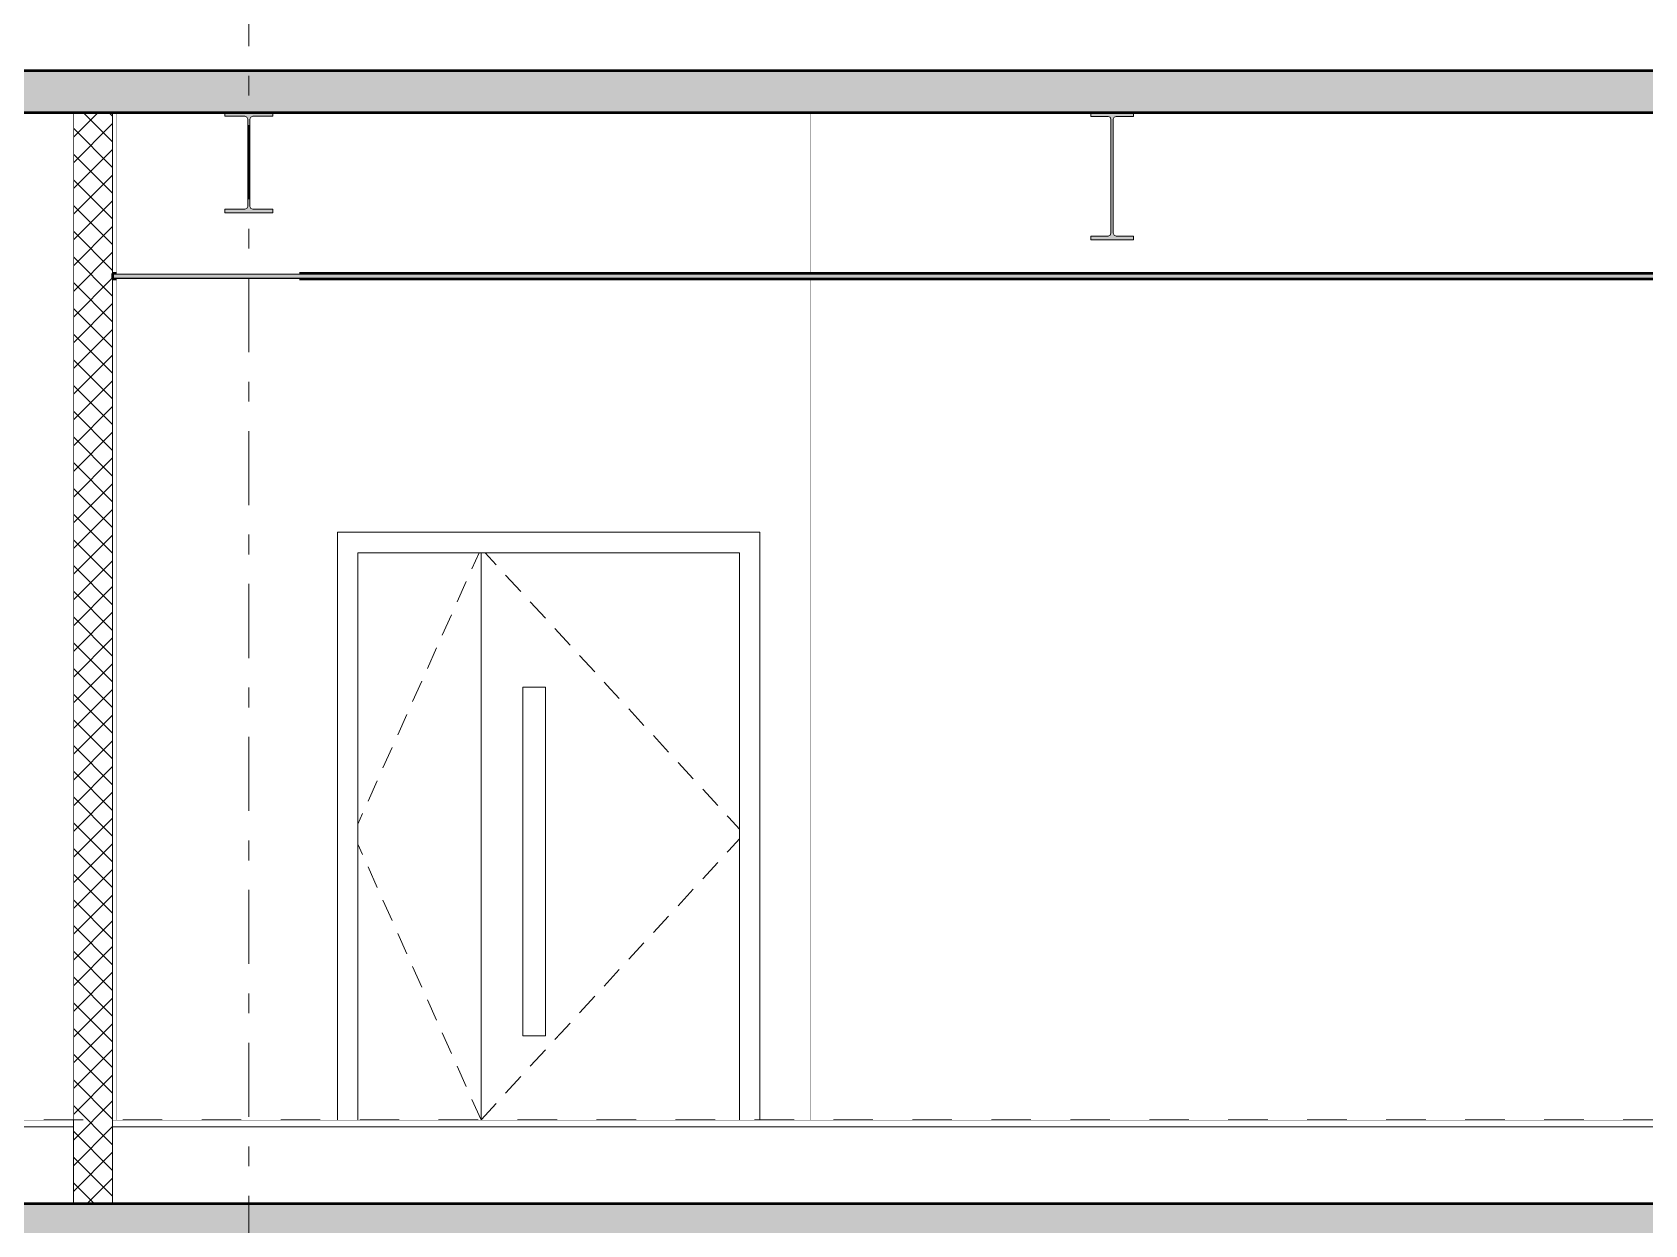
# Model space of a CAD drawing. Header units: millimetres. Extents: x -48147 to 1417267, y -496296 to 18123.
# Drawn here: x 1389794 to 1395557, y -483548 to -479285 of the extents above; entities that cross this region are included whole.
import ezdxf
from ezdxf.enums import TextEntityAlignment as Align

# ---------------------------------------------------------------- set-up
doc = ezdxf.new("R2010")
doc.units = ezdxf.units.MM
doc.header["$MEASUREMENT"] = 0
for name, pattern in [('Dashed', [2822.222233, 1411.111116, -1411.111116]), ('Double Dashed', [546.805537, 264.583325, -105.833328, 70.555556, -105.833328]), ('Wipeout_Contour', [1000, 0, -1000])]:
    doc.linetypes.add(name, pattern=pattern)
for name, color, linetype, lineweight, true_color in [('0_Pen_No__105', 7, 'Continuous', 15, 0xa6a6a6), ('A-230-M_FLOOR.IFC Import_Pen_No__109', 7, 'Continuous', 15, 0xa6a6a6), ('A-230-M_FLOOR.IFC Import_Pen_No__29', 7, 'Continuous', 50, 0x2a2a2a), ('New_A-15-MG_Structural_Grid_Phase_2_Pen_No__222', 7, 'Continuous', 13, 0x65af33), ('New_A-20-M_Ceiling_Pen_No__107', 7, 'Continuous', 15, 0xa6a6a6), ('New_A-20-M_Ceiling_Pen_No__29', 7, 'Continuous', 50, 0x2a2a2a), ('New_A-25-M_Wall_Int_Pen_No__107', 7, 'Continuous', 15, 0xa6a6a6), ('New_ArchiCAD Doors_Pen_No__63', 7, 'Continuous', 20, 0x606060)]:
    doc.layers.add(name, color=color, linetype=linetype, lineweight=lineweight, true_color=true_color)
for name, color, linetype in [('A-230-M_FLOOR.IFC Import', 7, 'Continuous'), ('A-25-M_Wall_Int', 7, 'Continuous'), ('New_A-15-MG_Structural_Grid_Phase_2', 7, 'Continuous'), ('New_A-20-M_Ceiling', 7, 'Continuous'), ('New_A-20-M_Floor_Slab', 7, 'Continuous'), ('New_A-25-M_Wall_Int', 7, 'Continuous'), ('New_ArchiCAD Doors', 7, 'Continuous'), ('S-280-M_STRUCT_FRAME.IFC Import', 7, 'Continuous')]:
    doc.layers.add(name, color=color, linetype=linetype)
for name, color, linetype, lineweight in [('New_A-20-M_Floor_Slab_Pen_No__4', 7, 'Continuous', 20), ('New_A-25-M_Wall_Int_Pen_No__1', 7, 'Continuous', 13), ('New_A-25-M_Wall_Int_Pen_No__87', 8, 'Continuous', 20), ('S-280-M_STRUCT_FRAME.IFC Import_Pen_No__1', 7, 'Continuous', 13), ('S-280-M_STRUCT_FRAME.IFC Import_Pen_No__160', 5, 'Continuous', 200)]:
    doc.layers.add(name, color=color, linetype=linetype, lineweight=lineweight)
doc.styles.add('GENERATED_STYLE_2', font='')
doc.styles.get('GENERATED_STYLE_2').set_extended_font_data('Swis721 BT')
pattern_1 = [(0, (1376122.47, -491272.82), (0, 389.7114), [24.375, -200.625]), (0, (1376234.97, -491077.97), (0, 389.7114), [24.375, -200.625]), (60, (1376122.47, -491272.82), (-337.5, 194.8557), [24.375, -200.625]), (60, (1376347.47, -491272.82), (-337.5, 194.8557), [24.375, -200.625]), (120, (1376146.84, -491272.82), (337.5, 194.8557), [24.375, -200.625]), (120, (1376371.84, -491272.82), (337.5, 194.8557), [24.375, -200.625]), (0, (1376122.47, -491235.32), (0, 75), [0, -75, 0, -112.5]), (45, (1376159.97, -491235.32), (-53.03301, 53.03301), [0, -56.25, 0, -93.75])]

# ---------------------------------------------------------------- blocks, each defined once
blk = doc.blocks.new('Section Elem_8_2', base_point=(1376122.5, -491272.8))
at = {"color": 254, "linetype": 'Wipeout_Contour', "lineweight": 0, "ltscale": 5878749.80911657}
blk.add_wipeout([(1386036.1, -483172.8), (1386036.1, -483197.8), (1389941.4, -483197.8), (1389941.4, -483172.8)], dxfattribs=at).dxf.layer = 'New_A-20-M_Floor_Slab'
at = {"color": 254, "linetype": 'Wipeout_Contour', "lineweight": 0, "ltscale": 5922318.332687337}
blk.add_wipeout([(1390081.4, -483172.8), (1390081.4, -483197.8), (1408945.9, -483197.8), (1408945.9, -483172.8)], dxfattribs=at).dxf.layer = 'New_A-20-M_Floor_Slab'
at = {"color": 254, "linetype": 'Wipeout_Contour', "lineweight": 0, "ltscale": 5878947.119983688}
blk.add_wipeout([(1386036.1, -483197.8), (1386036.1, -483472.8), (1389941.4, -483472.8), (1389941.4, -483197.8)], dxfattribs=at).dxf.layer = 'New_A-20-M_Floor_Slab'
at = {"color": 254, "linetype": 'Wipeout_Contour', "lineweight": 0, "ltscale": 5922514.198886093}
blk.add_wipeout([(1390081.4, -483197.8), (1390081.4, -483472.8), (1408945.9, -483472.8), (1408945.9, -483197.8)], dxfattribs=at).dxf.layer = 'New_A-20-M_Floor_Slab'
at = {"layer": 'New_A-20-M_Floor_Slab_Pen_No__4', "linetype": 'Continuous'}
for p, q in [((1389941.4, -483172.8), (1386036.1, -483172.8)), ((1389941.4, -483197.8), (1386036.1, -483197.8)), ((1390096.4, -483172.8), (1390081.4, -483172.8)), ((1408945.9, -483197.8), (1390081.4, -483197.8)), ((1408945.9, -483172.8), (1390096.4, -483172.8))]:
    blk.add_line(p, q, dxfattribs=at)
blk = doc.blocks.new('Section Elem_27_2', base_point=(1376122.5, -491272.8))
at = {"color": 254, "linetype": 'Wipeout_Contour', "lineweight": 0, "ltscale": 5884699.301150291}
blk.add_wipeout([(1390081.4, -483172.8), (1390096.4, -483172.8), (1390096.4, -480167.8), (1390081.4, -480167.8)], dxfattribs=at).dxf.layer = 'New_A-25-M_Wall_Int'
at = {"layer": 'New_A-25-M_Wall_Int_Pen_No__107', "linetype": 'Continuous'}
h = blk.add_hatch(dxfattribs=at)
h.set_pattern_fill('Plaster_0002', color=256, style=0, pattern_type=2)
h.set_pattern_definition([(270, (1376122.47, -491272.82), (86.60254, 0), [0, -50]), (270, (1376165.77, -491297.82), (86.60254, 0), [0, -50])])
h.paths.add_polyline_path([(1390081.4, -483172.8), (1390096.4, -483172.8), (1390096.4, -480167.8), (1390081.4, -480167.8)])
at = {"color": 254, "linetype": 'Wipeout_Contour', "lineweight": 0, "ltscale": 5882330.224038057}
blk.add_wipeout([(1390096.4, -479572.8), (1390081.4, -479572.8), (1390081.4, -480147.8), (1390096.4, -480147.8)], dxfattribs=at).dxf.layer = 'New_A-25-M_Wall_Int'
at = {"layer": 'New_A-25-M_Wall_Int_Pen_No__107', "linetype": 'Continuous'}
h = blk.add_hatch(dxfattribs=at)
h.set_pattern_fill('Plaster_0002', color=256, style=0, pattern_type=2)
h.set_pattern_definition([(270, (1376122.47, -491272.82), (86.60254, 0), [0, -50]), (270, (1376165.77, -491297.82), (86.60254, 0), [0, -50])])
h.paths.add_polyline_path([(1390096.4, -479572.8), (1390081.4, -479572.8), (1390081.4, -480147.8), (1390096.4, -480147.8)])
at = {"color": 254, "linetype": 'Wipeout_Contour', "lineweight": 0, "ltscale": 10297218.36263229}
blk.add_wipeout([(1390081.4, -483472.8), (1390081.4, -483172.8), (1390081.4, -480167.8), (1390081.4, -480147.8), (1390081.4, -479572.8), (1389941.4, -479572.8), (1389941.4, -483472.8)], dxfattribs=at).dxf.layer = 'New_A-25-M_Wall_Int'
at = {"layer": 'New_A-25-M_Wall_Int_Pen_No__107', "linetype": 'Continuous'}
h = blk.add_hatch(dxfattribs=at)
h.set_pattern_fill('Concrete_Block_0002', color=256, style=0, pattern_type=2)
h.set_pattern_definition([(45, (1376122.47, -491272.82), (-45.96194, 45.96194), []), (135, (1376122.47, -491272.82), (45.96194, 45.96194), [])])
h.paths.add_polyline_path([(1390081.4, -483472.8), (1390081.4, -483172.8), (1390081.4, -480167.8), (1390081.4, -480147.8), (1390081.4, -479572.8), (1389941.4, -479572.8), (1389941.4, -483472.8)])
at = {"layer": 'New_A-25-M_Wall_Int_Pen_No__1', "linetype": 'Continuous'}
for p, q in [((1389941.4, -479572.8), (1389941.4, -483172.8)), ((1390081.4, -479572.8), (1390081.4, -480147.8)), ((1390096.4, -479572.8), (1390096.4, -480147.8)), ((1390096.4, -480167.8), (1390096.4, -483172.8))]:
    blk.add_line(p, q, dxfattribs=at)
at = {"layer": 'New_A-25-M_Wall_Int_Pen_No__1', "linetype": 'Continuous', "flags": 128}
for points in [[(1390081.4, -480167.8), (1390081.4, -483172.8), (1390081.4, -483197.8), (1390081.4, -483472.8)], [(1389941.4, -483172.8), (1389941.4, -483197.8), (1389941.4, -483472.8)]]:
    blk.add_lwpolyline(points, dxfattribs=at)
blk = doc.blocks.new('Section Elem_28_2', base_point=(1376122.5, -491272.8))
at = {"color": 254, "linetype": 'Wipeout_Contour', "lineweight": 0, "ltscale": 41129137.25516649}
blk.add_wipeout([(1386036.1, -479572.8), (1386036.1, -483172.8), (1387196.2, -483172.8), (1387196.2, -481072.8), (1388706.2, -481072.8), (1388706.2, -483172.8), (1389941.4, -483172.8), (1389941.4, -479572.8), (1388303.1, -479572.8), (1388303.1, -479584.3), (1388231.3, -479584.3), (1388224.1, -479587.3), (1388221.1, -479594.5), (1388221.1, -479906.1), (1388224.1, -479913.3), (1388231.3, -479916.3), (1388303.1, -479916.3), (1388303.1, -479927.8), (1388131.6, -479927.8), (1388131.6, -479916.3), (1388203.5, -479916.3), (1388210.7, -479913.3), (1388213.7, -479906.1), (1388213.7, -479594.5), (1388210.7, -479587.3), (1388203.5, -479584.3), (1388131.6, -479584.3), (1388131.6, -479572.8)], dxfattribs=at).dxf.layer = 'New_A-25-M_Wall_Int'
blk = doc.blocks.new('Section Elem_58_2', base_point=(1376122.5, -491272.8))
at = {"color": 254, "linetype": 'Wipeout_Contour', "lineweight": 0, "ltscale": 5909598.057394184}
blk.add_wipeout([(1386036.1, -479147.8), (1386036.1, -479422.8), (1408945.9, -479422.8), (1408945.9, -479147.8)], dxfattribs=at).dxf.layer = 'New_A-20-M_Floor_Slab'
blk = doc.blocks.new('Section Elem_112_2', base_point=(1376122.5, -491272.8))
at = {"color": 254, "linetype": 'Wipeout_Contour', "lineweight": 0, "ltscale": 5888281.310399382}
blk.add_wipeout([(1392576.4, -479572.8), (1390749, -479572.8), (1390749, -480147.8), (1392576.4, -480147.8)], dxfattribs=at).dxf.layer = 'New_A-25-M_Wall_Int'
at = {"color": 254, "linetype": 'Wipeout_Contour', "lineweight": 0, "ltscale": 11781801.81749829}
blk.add_wipeout([(1390749, -483172.8), (1390885.1, -483172.8), (1390885.1, -481072.8), (1392395.1, -481072.8), (1392395.1, -483172.8), (1392576.4, -483172.8), (1392576.4, -480167.8), (1390749, -480167.8)], dxfattribs=at).dxf.layer = 'New_A-25-M_Wall_Int'
at = {"layer": 'New_A-25-M_Wall_Int_Pen_No__87', "linetype": 'Continuous'}
for p, q in [((1392576.4, -480147.8), (1392576.4, -479572.8)), ((1392576.4, -483172.8), (1392576.4, -480167.8))]:
    blk.add_line(p, q, dxfattribs=at)
blk = doc.blocks.new('Section Elem_113_2', base_point=(1376122.5, -491272.8))
at = {"color": 254, "linetype": 'Wipeout_Contour', "lineweight": 0, "ltscale": 5888485.65038114}
blk.add_wipeout([(1390885.1, -481145.8), (1390885.1, -483172.8), (1390958.1, -483172.8), (1390958.1, -481145.8)], dxfattribs=at).dxf.layer = 'New_ArchiCAD Doors'
at = {"color": 254, "linetype": 'Wipeout_Contour', "lineweight": 0, "ltscale": 5893916.901075741}
blk.add_wipeout([(1392322.1, -483172.8), (1392395.1, -483172.8), (1392395.1, -481145.8), (1392322.1, -481145.8)], dxfattribs=at).dxf.layer = 'New_ArchiCAD Doors'
at = {"color": 254, "linetype": 'Wipeout_Contour', "lineweight": 0, "ltscale": 5890687.119604926}
blk.add_wipeout([(1391398.1, -482872.8), (1391548.1, -482872.8), (1391548.1, -481625.8), (1391398.1, -481625.8)], dxfattribs=at).dxf.layer = 'New_ArchiCAD Doors'
at = {"color": 254, "linetype": 'Wipeout_Contour', "lineweight": 0, "ltscale": 8834763.766596591}
blk.add_wipeout([(1392395.1, -481072.8), (1390885.1, -481072.8), (1390885.1, -481145.8), (1390958.1, -481145.8), (1392322.1, -481145.8), (1392395.1, -481145.8)], dxfattribs=at).dxf.layer = 'New_ArchiCAD Doors'
at = {"color": 254, "linetype": 'Wipeout_Contour', "lineweight": 0, "ltscale": 5892584.458100267}
blk.add_wipeout([(1391628.1, -481625.8), (1391628.1, -482872.8), (1392322.1, -482872.8), (1392322.1, -481625.8)], dxfattribs=at).dxf.layer = 'New_ArchiCAD Doors'
at = {"layer": 'New_ArchiCAD Doors_Pen_No__63', "linetype": 'Continuous'}
for p, q in [((1390885.1, -481145.8), (1390885.1, -481072.8)), ((1390885.1, -481072.8), (1392395.1, -481072.8)), ((1392395.1, -481072.8), (1392395.1, -481145.8)), ((1390885.1, -483172.8), (1390885.1, -481145.8)), ((1392395.1, -481145.8), (1392395.1, -483172.8)), ((1391926.3, -481703.8), (1391980.5, -481762.7)), ((1392014.3, -481799.4), (1392068.5, -481858.3)), ((1392102.3, -481895.1), (1392156.5, -481954)), ((1392190.4, -481990.8), (1392244.5, -482049.6)), ((1392278.4, -482086.4), (1392283.9, -482092.5)), ((1392283.9, -482092.5), (1392322.1, -482133.9)), ((1392283.9, -482210.2), (1392322.1, -482168.7)), ((1392278.4, -482216.2), (1392283.9, -482210.2)), ((1392190.4, -482311.9), (1392244.5, -482253)), ((1392102.3, -482407.5), (1392156.5, -482348.7)), ((1392014.3, -482503.2), (1392068.5, -482444.3)), ((1391926.3, -482598.9), (1391980.5, -482540)), ((1391838.3, -482694.5), (1391892.4, -482635.6)), ((1391750.2, -482790.2), (1391804.4, -482731.3))]:
    blk.add_line(p, q, dxfattribs=at)
at = {"color": 254, "linetype": 'Wipeout_Contour', "lineweight": 0, "ltscale": 8836172.979527056}
blk.add_wipeout([(1391398.1, -481145.8), (1391398.1, -481625.8), (1391548.1, -481625.8), (1391628.1, -481625.8), (1392322.1, -481625.8), (1392322.1, -481145.8)], dxfattribs=at).dxf.layer = 'New_ArchiCAD Doors'
at = {"color": 254, "linetype": 'Wipeout_Contour', "lineweight": 0, "ltscale": 8839132.454536542}
blk.add_wipeout([(1391398.1, -483172.8), (1392322.1, -483172.8), (1392322.1, -482872.8), (1391628.1, -482872.8), (1391548.1, -482872.8), (1391398.1, -482872.8)], dxfattribs=at).dxf.layer = 'New_ArchiCAD Doors'
at = {"layer": 'New_ArchiCAD Doors_Pen_No__63', "linetype": 'Continuous'}
for p, q in [((1392322.1, -483172.8), (1392322.1, -481145.8)), ((1391486.1, -481225.5), (1391540.3, -481284.4)), ((1391574.2, -481321.1), (1391628.3, -481380)), ((1391662.2, -481416.8), (1391716.4, -481475.7)), ((1391750.2, -481512.5), (1391804.4, -481571.3)), ((1391838.3, -481608.1), (1391892.4, -481667)), ((1391662.2, -482885.8), (1391716.4, -482827)), ((1391574.2, -482981.5), (1391628.3, -482922.6)), ((1391486.1, -483077.2), (1391540.3, -483018.3))]:
    blk.add_line(p, q, dxfattribs=at)
at = {"color": 254, "linetype": 'Wipeout_Contour', "lineweight": 0, "ltscale": 5889455.074452355}
blk.add_wipeout([(1390958.1, -483172.8), (1391398.1, -483172.8), (1391398.1, -481145.8), (1390958.1, -481145.8)], dxfattribs=at).dxf.layer = 'New_ArchiCAD Doors'
at = {"color": 254, "linetype": 'Wipeout_Contour', "lineweight": 0, "ltscale": 5891121.757932695}
blk.add_wipeout([(1391628.1, -482872.8), (1391628.1, -481625.8), (1391548.1, -481625.8), (1391548.1, -482872.8)], dxfattribs=at).dxf.layer = 'New_ArchiCAD Doors'
at = {"layer": 'New_ArchiCAD Doors_Pen_No__63', "linetype": 'Continuous'}
for p, q in [((1390958.1, -481145.8), (1390958.1, -483172.8)), ((1392322.1, -481145.8), (1390958.1, -481145.8)), ((1391391, -481145.8), (1391365.5, -481202.9)), ((1391398.1, -483172.8), (1391398.1, -481145.8)), ((1391412.8, -481145.8), (1391452.3, -481188.7)), ((1391345.1, -481248.5), (1391312.5, -481321.6)), ((1391292.1, -481367.2), (1391259.5, -481440.3)), ((1391239.1, -481485.9), (1391206.5, -481559)), ((1391186.1, -481604.7), (1391153.5, -481677.7)), ((1391548.1, -481625.8), (1391548.1, -482872.8)), ((1391628.1, -481625.8), (1391548.1, -481625.8)), ((1391628.1, -482872.8), (1391628.1, -481625.8)), ((1391133.1, -481723.4), (1391100.5, -481796.4)), ((1391080.2, -481842.1), (1391047.5, -481915.1)), ((1391027.2, -481960.8), (1390994.6, -482033.8)), ((1390974.7, -482078.3), (1390958.1, -482115.5)), ((1390974.7, -482224.4), (1390958.1, -482187.2)), ((1391027.2, -482341.9), (1390994.6, -482268.8)), ((1391080.2, -482460.6), (1391047.5, -482387.5)), ((1391133.1, -482579.3), (1391100.5, -482506.2)), ((1391186.1, -482698), (1391153.5, -482624.9)), ((1391239.1, -482816.7), (1391206.5, -482743.6)), ((1391292.1, -482935.4), (1391259.5, -482862.4)), ((1391548.1, -482872.8), (1391628.1, -482872.8)), ((1391345.1, -483054.1), (1391312.5, -482981.1)), ((1391398.1, -483172.8), (1391365.5, -483099.8)), ((1391398.1, -483172.8), (1391452.3, -483114))]:
    blk.add_line(p, q, dxfattribs=at)
blk = doc.blocks.new('Section Elem_176_2', base_point=(1376122.5, -491272.8))
at = {"color": 254, "linetype": 'Wipeout_Contour', "lineweight": 0, "ltscale": 5919529.347674288}
blk.add_wipeout([(1406022.3, -480167.8), (1392576.4, -480167.8), (1392576.4, -483172.8), (1406022.3, -483172.8)], dxfattribs=at).dxf.layer = 'New_A-25-M_Wall_Int'
at = {"color": 254, "linetype": 'Wipeout_Contour', "lineweight": 0, "ltscale": 139036119.7346981}
blk.add_wipeout([(1392576.4, -479572.8), (1392576.4, -480147.8), (1406022.3, -480147.8), (1406022.3, -480027.4), (1405900.3, -480027.4), (1405900.3, -480014.1), (1405962.5, -480014.1), (1405969.7, -480011.1), (1405972.7, -480003.9), (1405972.7, -479596.3), (1405969.7, -479589.1), (1405962.5, -479586.1), (1405900.3, -479586.1), (1405900.3, -479572.8), (1402931, -479572.8), (1402931, -479586.1), (1402868.8, -479586.1), (1402861.6, -479589.1), (1402858.6, -479596.3), (1402858.6, -480003.9), (1402861.6, -480011.1), (1402868.8, -480014.1), (1402931, -480014.1), (1402931, -480027.4), (1402778.1, -480027.4), (1402778.1, -480014.1), (1402840.3, -480014.1), (1402847.5, -480011.1), (1402850.5, -480003.9), (1402850.5, -479596.3), (1402847.5, -479589.1), (1402840.3, -479586.1), (1402778.1, -479586.1), (1402778.1, -479572.8), (1399873, -479572.8), (1399873, -479586.1), (1399810.8, -479586.1), (1399803.6, -479589.1), (1399800.6, -479596.3), (1399800.6, -480003.9), (1399803.6, -480011.1), (1399810.8, -480014.1), (1399873, -480014.1), (1399873, -480027.4), (1399720.1, -480027.4), (1399720.1, -480014.1), (1399782.3, -480014.1), (1399789.5, -480011.1), (1399792.5, -480003.9), (1399792.5, -479596.3), (1399789.5, -479589.1), (1399782.3, -479586.1), (1399720.1, -479586.1), (1399720.1, -479572.8), (1396815, -479572.8), (1396815, -479586.1), (1396752.8, -479586.1), (1396745.6, -479589.1), (1396742.6, -479596.3), (1396742.6, -480003.9), (1396745.6, -480011.1), (1396752.8, -480014.1), (1396815, -480014.1), (1396815, -480027.4), (1396662.1, -480027.4), (1396662.1, -480014.1), (1396724.3, -480014.1), (1396731.5, -480011.1), (1396734.5, -480003.9), (1396734.5, -479596.3), (1396731.5, -479589.1), (1396724.3, -479586.1), (1396662.1, -479586.1), (1396662.1, -479572.8), (1393729.9, -479572.8), (1393729.9, -479586.1), (1393667.7, -479586.1), (1393660.5, -479589.1), (1393657.5, -479596.3), (1393657.5, -480003.9), (1393660.5, -480011.1), (1393667.7, -480014.1), (1393729.9, -480014.1), (1393729.9, -480027.4), (1393577, -480027.4), (1393577, -480014.1), (1393639.2, -480014.1), (1393646.4, -480011.1), (1393649.4, -480003.9), (1393649.4, -479596.3), (1393646.4, -479589.1), (1393639.2, -479586.1), (1393577, -479586.1), (1393577, -479572.8)], dxfattribs=at).dxf.layer = 'New_A-25-M_Wall_Int'
blk = doc.blocks.new('Section Elem_381_2', base_point=(1376122.5, -491272.8))
at = {"layer": 'New_A-20-M_Ceiling_Pen_No__107', "linetype": 'Continuous'}
blk.add_hatch(color=256, dxfattribs=at).paths.add_polyline_path([(1408945.9, -480147.8), (1390081.4, -480147.8), (1390081.4, -480167.8), (1408945.9, -480167.8)])
at = {"layer": 'New_A-20-M_Ceiling_Pen_No__29', "linetype": 'Continuous'}
for p, q in [((1390081.4, -480147.8), (1390081.4, -480167.8)), ((1390096.4, -480147.8), (1390081.4, -480147.8)), ((1408945.9, -480147.8), (1390096.4, -480147.8)), ((1390096.4, -480167.8), (1390081.4, -480167.8)), ((1408945.9, -480167.8), (1390096.4, -480167.8))]:
    blk.add_line(p, q, dxfattribs=at)
blk = doc.blocks.new('Section Elem_394_2', base_point=(1376122.5, -491272.8))
at = {"color": 254, "linetype": 'Wipeout_Contour', "lineweight": 0, "ltscale": 5885960.921937041}
blk.add_wipeout([(1390096.4, -480167.8), (1390096.4, -483172.8), (1390749, -483172.8), (1390749, -480167.8)], dxfattribs=at).dxf.layer = 'A-25-M_Wall_Int'
at = {"color": 254, "linetype": 'Wipeout_Contour', "lineweight": 0, "ltscale": 35303596.29850824}
blk.add_wipeout([(1390096.4, -480147.8), (1390749, -480147.8), (1390749, -479572.8), (1390654.5, -479572.8), (1390654.5, -479585.8), (1390582.7, -479585.8), (1390575.5, -479588.8), (1390572.5, -479596), (1390572.5, -479907.6), (1390575.5, -479914.8), (1390582.7, -479917.8), (1390654.5, -479917.8), (1390654.5, -479930.8), (1390482.3, -479930.8), (1390482.3, -479917.8), (1390554.2, -479917.8), (1390561.4, -479914.8), (1390564.4, -479907.6), (1390564.4, -479596), (1390561.4, -479588.8), (1390554.2, -479585.8), (1390482.3, -479585.8), (1390482.3, -479572.8), (1390096.4, -479572.8)], dxfattribs=at).dxf.layer = 'A-25-M_Wall_Int'
blk = doc.blocks.new('Section Elem_534_2', base_point=(1376122.5, -491272.8))
at = {"layer": 'S-280-M_STRUCT_FRAME.IFC Import_Pen_No__160', "linetype": 'Continuous', "lineweight": 0, "true_color": 0x00007f}
blk.add_hatch(color=176, dxfattribs=at).paths.add_polyline_path([(1390482.3, -479930.8), (1390654.5, -479930.8), (1390654.5, -479917.8), (1390582.7, -479917.8), (1390575.5, -479914.8), (1390572.5, -479907.6), (1390572.5, -479596), (1390575.5, -479588.8), (1390582.7, -479585.8), (1390654.5, -479585.8), (1390654.5, -479572.8), (1390482.3, -479572.8), (1390482.3, -479585.8), (1390554.2, -479585.8), (1390561.4, -479588.8), (1390564.4, -479596), (1390564.4, -479907.6), (1390561.4, -479914.8), (1390554.2, -479917.8), (1390482.3, -479917.8)])
at = {"layer": 'S-280-M_STRUCT_FRAME.IFC Import_Pen_No__1', "linetype": 'Continuous'}
for p, q in [((1390482.3, -479572.8), (1390482.3, -479585.8)), ((1390654.5, -479572.8), (1390654.5, -479585.8)), ((1390482.3, -479917.8), (1390482.3, -479930.8)), ((1390654.5, -479930.8), (1390482.3, -479930.8)), ((1390654.5, -479917.8), (1390654.5, -479930.8))]:
    blk.add_line(p, q, dxfattribs=at)
at = {"layer": 'S-280-M_STRUCT_FRAME.IFC Import_Pen_No__1', "linetype": 'Continuous', "flags": 128}
for points in [[(1390561.4, -479588.8), (1390554.2, -479585.8), (1390482.3, -479585.8)], [(1390654.5, -479585.8), (1390582.7, -479585.8), (1390575.5, -479588.8)], [(1390561.4, -479588.8), (1390564.4, -479596), (1390564.4, -479907.6), (1390561.4, -479914.8)], [(1390575.5, -479588.8), (1390572.5, -479596), (1390572.5, -479907.6), (1390575.5, -479914.8)], [(1390561.4, -479914.8), (1390554.2, -479917.8), (1390482.3, -479917.8)], [(1390575.5, -479914.8), (1390582.7, -479917.8), (1390654.5, -479917.8)]]:
    blk.add_lwpolyline(points, dxfattribs=at)
blk = doc.blocks.new('Section Elem_538_2', base_point=(1376122.5, -491272.8))
at = {"layer": 'S-280-M_STRUCT_FRAME.IFC Import_Pen_No__160', "linetype": 'Continuous', "lineweight": 0, "true_color": 0x00007f}
blk.add_hatch(color=176, dxfattribs=at).paths.add_polyline_path([(1393577, -480027.4), (1393729.9, -480027.4), (1393729.9, -480014.1), (1393667.7, -480014.1), (1393660.5, -480011.1), (1393657.5, -480003.9), (1393657.5, -479596.3), (1393660.5, -479589.1), (1393667.7, -479586.1), (1393729.9, -479586.1), (1393729.9, -479572.8), (1393577, -479572.8), (1393577, -479586.1), (1393639.2, -479586.1), (1393646.4, -479589.1), (1393649.4, -479596.3), (1393649.4, -480003.9), (1393646.4, -480011.1), (1393639.2, -480014.1), (1393577, -480014.1)])
at = {"layer": 'S-280-M_STRUCT_FRAME.IFC Import_Pen_No__1', "linetype": 'Continuous'}
for p, q in [((1393577, -479572.8), (1393577, -479586.1)), ((1393729.9, -479572.8), (1393729.9, -479586.1)), ((1393577, -480014.1), (1393577, -480027.4)), ((1393729.9, -480027.4), (1393577, -480027.4)), ((1393729.9, -480014.1), (1393729.9, -480027.4))]:
    blk.add_line(p, q, dxfattribs=at)
at = {"layer": 'S-280-M_STRUCT_FRAME.IFC Import_Pen_No__1', "linetype": 'Continuous', "flags": 128}
for points in [[(1393646.4, -479589.1), (1393639.2, -479586.1), (1393577, -479586.1)], [(1393729.9, -479586.1), (1393667.7, -479586.1), (1393660.5, -479589.1)], [(1393646.4, -479589.1), (1393649.4, -479596.3), (1393649.4, -480003.9), (1393646.4, -480011.1)], [(1393660.5, -479589.1), (1393657.5, -479596.3), (1393657.5, -480003.9), (1393660.5, -480011.1)], [(1393646.4, -480011.1), (1393639.2, -480014.1), (1393577, -480014.1)], [(1393660.5, -480011.1), (1393667.7, -480014.1), (1393729.9, -480014.1)]]:
    blk.add_lwpolyline(points, dxfattribs=at)
blk = doc.blocks.new('Section Elem_743_2', base_point=(1376122.5, -491272.8))
at = {"color": 254, "linetype": 'Wipeout_Contour', "lineweight": 0, "ltscale": 5914658.477374271}
blk.add_wipeout([(1385633.6, -483622.8), (1409087.1, -483622.8), (1409087.1, -483472.8), (1385633.6, -483472.8)], dxfattribs=at).dxf.layer = 'A-230-M_FLOOR.IFC Import'
at = {"layer": 'A-230-M_FLOOR.IFC Import_Pen_No__109', "linetype": 'Continuous'}
h = blk.add_hatch(dxfattribs=at)
h.set_pattern_fill('Lightweight_Concrete_0002', color=256, style=0, pattern_type=2)
h.set_pattern_definition(pattern_1)
h.paths.add_polyline_path([(1385633.6, -483622.8), (1409087.1, -483622.8), (1409087.1, -483472.8), (1385633.6, -483472.8)])
at = {"layer": 'A-230-M_FLOOR.IFC Import_Pen_No__29', "linetype": 'Continuous', "flags": 128}
blk.add_lwpolyline([(1408945.9, -483472.8), (1390081.4, -483472.8), (1389941.4, -483472.8), (1386036.1, -483472.8), (1385896.1, -483472.8), (1385633.6, -483472.8), (1382915.9, -483472.8), (1382775.9, -483472.8), (1380710.4, -483472.8), (1380695.4, -483472.8), (1380692.4, -483472.8), (1380672.4, -483472.8), (1380647.4, -483472.8), (1380628.4, -483472.8), (1380625.4, -483472.8), (1380610.4, -483472.8), (1360047.2, -483472.8)], dxfattribs=at)
blk = doc.blocks.new('Section Elem_744_2', base_point=(1376122.5, -491272.8))
at = {"color": 254, "linetype": 'Wipeout_Contour', "lineweight": 0, "ltscale": 5909380.360471884}
blk.add_wipeout([(1385633.6, -479572.8), (1409087.1, -479572.8), (1409087.1, -479422.8), (1385633.6, -479422.8)], dxfattribs=at).dxf.layer = 'A-230-M_FLOOR.IFC Import'
at = {"layer": 'A-230-M_FLOOR.IFC Import_Pen_No__109', "linetype": 'Continuous'}
h = blk.add_hatch(dxfattribs=at)
h.set_pattern_fill('Lightweight_Concrete_0002', color=256, style=0, pattern_type=2)
h.set_pattern_definition(pattern_1)
h.paths.add_polyline_path([(1385633.6, -479572.8), (1409087.1, -479572.8), (1409087.1, -479422.8), (1385633.6, -479422.8)])
at = {"layer": 'A-230-M_FLOOR.IFC Import_Pen_No__29', "linetype": 'Continuous'}
for p, q in [((1389941.4, -479572.8), (1388303.1, -479572.8)), ((1390482.3, -479572.8), (1390096.4, -479572.8)), ((1390654.5, -479572.8), (1390482.3, -479572.8)), ((1393577, -479572.8), (1390654.5, -479572.8)), ((1393729.9, -479572.8), (1393577, -479572.8)), ((1396662.1, -479572.8), (1393729.9, -479572.8))]:
    blk.add_line(p, q, dxfattribs=at)
at = {"layer": 'A-230-M_FLOOR.IFC Import_Pen_No__29', "linetype": 'Continuous', "flags": 128}
for points in [[(1408945.9, -479422.8), (1386036.1, -479422.8), (1385896.1, -479422.8), (1385633.6, -479422.8), (1382915.9, -479422.8), (1382775.9, -479422.8), (1360047.2, -479422.8)], [(1390096.4, -479572.8), (1390081.4, -479572.8), (1389941.4, -479572.8)]]:
    blk.add_lwpolyline(points, dxfattribs=at)
blk = doc.blocks.new('Standard grid marker[10]_2', base_point=(1390568.2, -469868.2))
at = {"layer": 'New_A-15-MG_Structural_Grid_Phase_2_Pen_No__222', "linetype": 'Double Dashed'}
blk.add_line((1390568.2, -470868.2), (1390568.2, -494272.8), dxfattribs=at)
at = {"layer": 'New_A-15-MG_Structural_Grid_Phase_2_Pen_No__222', "style": 'GENERATED_STYLE_2'}
for tag, p in [('AC_MarkerText_1_0', (1390568.2, -469597.6)), ('AC_MarkerText_1_1', (1390568.2, -495502.2))]:
    blk.add_attdef(tag, text='', height=175, rotation=360, dxfattribs=at).set_placement(p, align=Align.MIDDLE_CENTER)
blk = doc.blocks.new('S-25 Building Section_STORY_MARKER', base_point=(1376122.5, -491272.8))
at = {"layer": '0_Pen_No__105', "linetype": 'Dashed', "ltscale": 0.1}
blk.add_line((1357662.3, -483172.8), (1413604.9, -483172.8), dxfattribs=at)

msp = doc.modelspace()

# ---------------------------------------------------------------- block references
at = {"layer": 'New_A-20-M_Floor_Slab'}
for name in ['Section Elem_58_2', 'Section Elem_8_2']:
    msp.add_blockref(name, (1376122.5, -491272.8), dxfattribs=at)

# ---------------------------------------------------------------- next in the draw order: block references
at = {"layer": 'New_A-25-M_Wall_Int'}
for name in ['Section Elem_27_2', 'Section Elem_112_2']:
    msp.add_blockref(name, (1376122.5, -491272.8), dxfattribs=at)

# ---------------------------------------------------------------- next in the draw order: block references
at = {"layer": 'A-230-M_FLOOR.IFC Import'}
msp.add_blockref('Section Elem_743_2', (1376122.5, -491272.8), dxfattribs=at)
at = {"layer": 'New_A-25-M_Wall_Int'}
for name in ['Section Elem_28_2', 'Section Elem_176_2']:
    msp.add_blockref(name, (1376122.5, -491272.8), dxfattribs=at)
at = {"layer": 'New_ArchiCAD Doors'}
msp.add_blockref('Section Elem_113_2', (1376122.5, -491272.8), dxfattribs=at)

# ---------------------------------------------------------------- next in the draw order: block references
at = {"layer": 'New_A-20-M_Ceiling'}
msp.add_blockref('Section Elem_381_2', (1376122.5, -491272.8), dxfattribs=at)
at = {"layer": 'S-280-M_STRUCT_FRAME.IFC Import'}
msp.add_blockref('Section Elem_538_2', (1376122.5, -491272.8), dxfattribs=at)

# ---------------------------------------------------------------- next in the draw order: block references
at = {"layer": 'A-25-M_Wall_Int'}
msp.add_blockref('Section Elem_394_2', (1376122.5, -491272.8), dxfattribs=at)

# ---------------------------------------------------------------- next in the draw order: block references
at = {"layer": 'S-280-M_STRUCT_FRAME.IFC Import'}
msp.add_blockref('Section Elem_534_2', (1376122.5, -491272.8), dxfattribs=at)

# ---------------------------------------------------------------- next in the draw order: block references
at = {"layer": 'A-230-M_FLOOR.IFC Import'}
msp.add_blockref('Section Elem_744_2', (1376122.5, -491272.8), dxfattribs=at)

# ---------------------------------------------------------------- next in the draw order: block references
at = {"layer": 'New_A-15-MG_Structural_Grid_Phase_2', "color": 8, "linetype": 'Continuous', "lineweight": 15}
msp.add_blockref('Standard grid marker[10]_2', (1390568.2, -469868.2), dxfattribs=at)

# ---------------------------------------------------------------- next in the draw order: block references
at = {"linetype": 'Continuous', "lineweight": 0}
msp.add_blockref('S-25 Building Section_STORY_MARKER', (1376122.5, -491272.8), dxfattribs=at)

doc.saveas('drawing.dxf')
